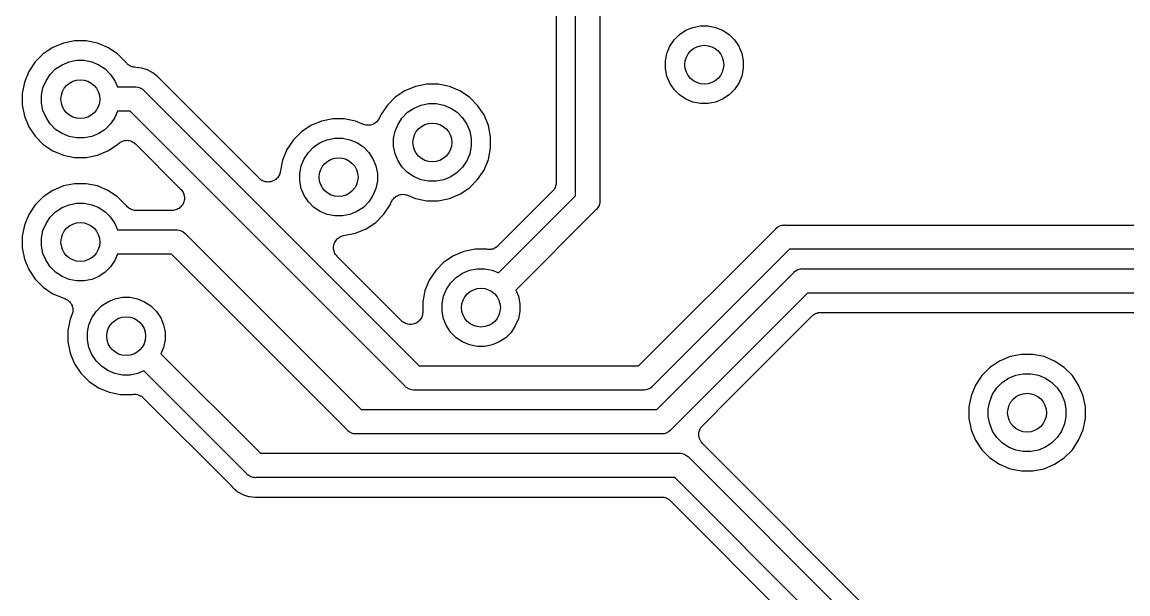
# Model space of a CAD drawing. Extents: x 113.2 to 188.8, y -123.8 to -78.2.
# Drawn here: x 154.97 to 166.36, y -105.05 to -99.16 of the extents above; entities that cross this region are included whole.
import ezdxf

# ---------------------------------------------------------------- set-up
doc = ezdxf.new("R2010")
doc.units = 0
doc.layers.add('BLACK', color=7, linetype='CONTINUOUS')

msp = doc.modelspace()

# ---------------------------------------------------------------- linework, layer by layer
at = {"layer": 'BLACK', "linetype": 'CONTINUOUS'}
for p, q in [((160.675, -99.4939), (160.675, -96.3562)), ((160.925, -96.3562), (160.925, -100.994)), ((160.475, -96.5473), (160.475, -99.4778)), ((161.689, -99.345), (161.745, -99.2893)), ((161.745, -99.2893), (161.811, -99.2455)), ((161.811, -99.2455), (161.883, -99.2154)), ((161.883, -99.2154), (161.961, -99.2)), ((161.961, -99.2), (162.039, -99.2)), ((162.039, -99.2), (162.117, -99.2154)), ((162.117, -99.2154), (162.189, -99.2455)), ((162.189, -99.2455), (162.255, -99.2893)), ((162.255, -99.2893), (162.311, -99.345)), ((155.4, -99.377), (155.291, -99.4222)), ((155.516, -99.354), (155.4, -99.377)), ((155.634, -99.354), (155.516, -99.354)), ((155.75, -99.377), (155.634, -99.354)), ((155.859, -99.4222), (155.75, -99.377)), ((161.646, -99.4105), (161.689, -99.345)), ((162.311, -99.345), (162.354, -99.4105)), ((155.193, -99.4879), (155.109, -99.5715)), ((155.291, -99.4222), (155.193, -99.4879)), ((155.957, -99.4879), (155.859, -99.4222)), ((156.042, -99.572), (155.957, -99.4879)), ((160.475, -99.4778), (160.475, -99.4779)), ((160.475, -99.4779), (160.475, -100.813)), ((160.675, -100.948), (160.675, -99.4939)), ((160.675, -99.4939), (160.675, -99.4939)), ((161.6, -99.5606), (161.615, -99.4833)), ((161.615, -99.4833), (161.646, -99.4105)), ((162.354, -99.4105), (162.385, -99.4833)), ((162.385, -99.4833), (162.4, -99.5606)), ((155.109, -99.5715), (155.043, -99.6697)), ((155.32, -99.6433), (155.386, -99.5995)), ((155.386, -99.5995), (155.458, -99.5693)), ((155.458, -99.5693), (155.536, -99.554)), ((155.536, -99.554), (155.614, -99.554)), ((155.614, -99.554), (155.692, -99.5693)), ((155.692, -99.5693), (155.764, -99.5995)), ((155.764, -99.5995), (155.83, -99.6433)), ((156.044, -99.5752), (156.042, -99.572)), ((156.047, -99.5798), (156.044, -99.5752)), ((156.052, -99.5847), (156.047, -99.5798)), ((156.056, -99.59), (156.052, -99.5847)), ((156.061, -99.5936), (156.056, -99.59)), ((156.065, -99.5976), (156.061, -99.5936)), ((156.07, -99.6014), (156.065, -99.5976)), ((156.075, -99.6058), (156.07, -99.6014)), ((156.08, -99.6084), (156.075, -99.6058)), ((156.085, -99.6116), (156.08, -99.6084)), ((156.091, -99.6143), (156.085, -99.6116)), ((156.097, -99.6175), (156.091, -99.6143)), ((156.103, -99.6192), (156.097, -99.6175)), ((156.108, -99.6214), (156.103, -99.6192)), ((156.114, -99.6228), (156.108, -99.6214)), ((156.121, -99.6248), (156.114, -99.6228)), ((156.127, -99.6254), (156.121, -99.6248)), ((156.132, -99.6265), (156.127, -99.6254)), ((156.134, -99.6267), (156.132, -99.6265)), ((156.15, -99.6283), (156.134, -99.6267)), ((156.204, -99.6337), (156.15, -99.6283)), ((156.15, -99.6283), (156.15, -99.6283)), ((156.266, -99.6522), (156.204, -99.6337)), ((161.6, -99.6394), (161.6, -99.5606)), ((162.4, -99.5606), (162.4, -99.6394)), ((155.043, -99.6697), (154.998, -99.7789)), ((155.221, -99.7645), (155.264, -99.699)), ((155.264, -99.699), (155.32, -99.6433)), ((155.83, -99.6433), (155.886, -99.699)), ((155.886, -99.699), (155.929, -99.7645)), ((156.322, -99.6824), (156.266, -99.6522)), ((156.372, -99.723), (156.322, -99.6824)), ((156.378, -99.7306), (156.372, -99.723)), ((156.382, -99.7344), (156.378, -99.7306)), ((156.385, -99.7386), (156.382, -99.7344)), ((156.386, -99.7399), (156.385, -99.7386)), ((157.418, -100.771), (156.386, -99.7399)), ((161.615, -99.7167), (161.6, -99.6394)), ((161.646, -99.7895), (161.615, -99.7167)), ((162.385, -99.7167), (162.354, -99.7895)), ((162.4, -99.6394), (162.385, -99.7167)), ((154.998, -99.7789), (154.975, -99.8949)), ((155.175, -99.9146), (155.19, -99.8373)), ((155.19, -99.8373), (155.221, -99.7645)), ((155.929, -99.7645), (155.956, -99.829)), ((155.956, -99.829), (156.135, -99.829)), ((156.135, -99.829), (156.141, -99.8284)), ((156.141, -99.8284), (156.147, -99.829)), ((156.147, -99.829), (156.147, -99.829)), ((156.147, -99.829), (156.165, -99.8308)), ((156.165, -99.8308), (156.189, -99.8379)), ((156.189, -99.8379), (156.21, -99.8495)), ((156.21, -99.8495), (156.229, -99.8651)), ((159.025, -99.823), (158.916, -99.8683)), ((159.141, -99.8), (159.025, -99.823)), ((159.259, -99.8), (159.141, -99.8)), ((159.375, -99.823), (159.259, -99.8)), ((159.484, -99.8683), (159.375, -99.823)), ((161.689, -99.855), (161.646, -99.7895)), ((161.745, -99.9107), (161.689, -99.855)), ((162.311, -99.855), (162.255, -99.9107)), ((162.354, -99.7895), (162.311, -99.855)), ((154.975, -99.8949), (154.975, -100.013)), ((155.175, -99.9934), (155.175, -99.9146)), ((156.229, -99.8651), (156.233, -99.8699)), ((156.233, -99.8699), (159.063, -102.7)), ((158.818, -99.9339), (158.734, -100.018)), ((158.916, -99.8683), (158.818, -99.9339)), ((159.582, -99.9339), (159.484, -99.8683)), ((159.666, -100.018), (159.582, -99.9339)), ((161.811, -99.9545), (161.745, -99.9107)), ((161.883, -99.9846), (161.811, -99.9545)), ((162.189, -99.9545), (162.117, -99.9846)), ((162.255, -99.9107), (162.189, -99.9545)), ((154.975, -100.013), (154.998, -100.129)), ((155.19, -100.071), (155.175, -99.9934)), ((155.221, -100.143), (155.19, -100.071)), ((155.956, -100.079), (155.929, -100.143)), ((156.089, -100.079), (155.956, -100.079)), ((158.919, -102.909), (156.089, -100.079)), ((158.734, -100.018), (158.668, -100.116)), ((158.889, -100.145), (158.945, -100.089)), ((158.945, -100.089), (159.011, -100.046)), ((159.011, -100.046), (159.083, -100.015)), ((159.083, -100.015), (159.161, -100)), ((159.161, -100), (159.239, -100)), ((159.239, -100), (159.317, -100.015)), ((159.317, -100.015), (159.389, -100.046)), ((159.389, -100.046), (159.455, -100.089)), ((159.455, -100.089), (159.511, -100.145)), ((159.732, -100.116), (159.666, -100.018)), ((161.961, -100), (161.883, -99.9846)), ((162.039, -100), (161.961, -100)), ((162.117, -99.9846), (162.039, -100)), ((154.998, -100.129), (155.043, -100.238)), ((155.264, -100.209), (155.221, -100.143)), ((155.929, -100.143), (155.886, -100.209)), ((158.059, -100.18), (157.949, -100.225)), ((158.174, -100.157), (158.059, -100.18)), ((158.293, -100.157), (158.174, -100.157)), ((158.409, -100.18), (158.293, -100.157)), ((158.49, -100.214), (158.409, -100.18)), ((158.608, -100.203), (158.598, -100.208)), ((158.609, -100.203), (158.608, -100.203)), ((158.618, -100.195), (158.609, -100.202)), ((158.609, -100.202), (158.609, -100.203)), ((158.628, -100.187), (158.618, -100.195)), ((158.636, -100.177), (158.628, -100.187)), ((158.628, -100.187), (158.628, -100.187)), ((158.628, -100.187), (158.628, -100.187)), ((158.643, -100.168), (158.636, -100.177)), ((158.644, -100.168), (158.643, -100.168)), ((158.65, -100.157), (158.644, -100.168)), ((158.644, -100.168), (158.644, -100.168)), ((158.655, -100.147), (158.65, -100.157)), ((158.656, -100.146), (158.655, -100.147)), ((158.668, -100.116), (158.656, -100.145)), ((158.656, -100.145), (158.656, -100.146)), ((158.656, -100.146), (158.656, -100.146)), ((158.656, -100.146), (158.656, -100.146)), ((158.846, -100.211), (158.889, -100.145)), ((159.511, -100.145), (159.554, -100.211)), ((159.777, -100.225), (159.732, -100.116)), ((155.043, -100.238), (155.109, -100.336)), ((155.32, -100.265), (155.264, -100.209)), ((155.386, -100.308), (155.32, -100.265)), ((155.458, -100.339), (155.386, -100.308)), ((155.764, -100.308), (155.692, -100.339)), ((155.83, -100.265), (155.764, -100.308)), ((155.886, -100.209), (155.83, -100.265)), ((157.851, -100.291), (157.768, -100.374)), ((157.949, -100.225), (157.851, -100.291)), ((158.502, -100.217), (158.49, -100.214)), ((158.513, -100.221), (158.502, -100.217)), ((158.514, -100.221), (158.513, -100.221)), ((158.513, -100.221), (158.513, -100.221)), ((158.526, -100.222), (158.514, -100.221)), ((158.538, -100.223), (158.526, -100.222)), ((158.539, -100.224), (158.538, -100.223)), ((158.538, -100.223), (158.538, -100.223)), ((158.55, -100.222), (158.539, -100.224)), ((158.562, -100.221), (158.55, -100.222)), ((158.563, -100.221), (158.562, -100.221)), ((158.575, -100.218), (158.563, -100.221)), ((158.563, -100.221), (158.563, -100.221)), ((158.586, -100.214), (158.575, -100.218)), ((158.587, -100.214), (158.586, -100.214)), ((158.598, -100.208), (158.587, -100.214)), ((158.587, -100.214), (158.587, -100.214)), ((158.8, -100.361), (158.815, -100.283)), ((158.815, -100.283), (158.846, -100.211)), ((159.554, -100.211), (159.585, -100.283)), ((159.585, -100.283), (159.6, -100.361)), ((159.8, -100.341), (159.777, -100.225)), ((155.109, -100.336), (155.193, -100.42)), ((155.193, -100.42), (155.291, -100.486)), ((155.536, -100.354), (155.458, -100.339)), ((155.614, -100.354), (155.536, -100.354)), ((155.692, -100.339), (155.614, -100.354)), ((155.859, -100.486), (155.957, -100.42)), ((155.957, -100.42), (155.962, -100.415)), ((155.962, -100.415), (155.963, -100.414)), ((155.963, -100.414), (155.963, -100.414)), ((155.963, -100.414), (155.963, -100.414)), ((155.963, -100.414), (155.964, -100.414)), ((155.964, -100.414), (155.973, -100.406)), ((155.973, -100.406), (155.982, -100.399)), ((155.982, -100.399), (155.983, -100.399)), ((155.983, -100.398), (155.994, -100.393)), ((155.983, -100.399), (155.983, -100.398)), ((155.994, -100.393), (156.004, -100.387)), ((156.004, -100.387), (156.005, -100.387)), ((156.005, -100.387), (156.017, -100.384)), ((156.005, -100.387), (156.005, -100.387)), ((156.017, -100.384), (156.028, -100.38)), ((156.028, -100.38), (156.028, -100.38)), ((156.028, -100.38), (156.029, -100.38)), ((156.029, -100.38), (156.041, -100.379)), ((156.041, -100.379), (156.053, -100.378)), ((156.053, -100.378), (156.053, -100.378)), ((156.053, -100.378), (156.054, -100.378)), ((156.054, -100.378), (156.066, -100.379)), ((156.066, -100.379), (156.077, -100.38)), ((156.077, -100.38), (156.078, -100.38)), ((156.078, -100.38), (156.078, -100.38)), ((156.078, -100.38), (156.09, -100.384)), ((156.09, -100.384), (156.101, -100.388)), ((156.101, -100.388), (156.101, -100.388)), ((156.101, -100.388), (156.102, -100.388)), ((156.102, -100.388), (156.112, -100.394)), ((156.112, -100.394), (156.123, -100.399)), ((156.123, -100.399), (156.123, -100.4)), ((156.123, -100.4), (156.124, -100.4)), ((156.124, -100.4), (156.133, -100.407)), ((156.133, -100.407), (156.142, -100.415)), ((156.142, -100.415), (156.61, -100.883)), ((157.768, -100.374), (157.702, -100.473)), ((157.979, -100.446), (158.044, -100.402)), ((158.044, -100.402), (158.117, -100.372)), ((158.117, -100.372), (158.194, -100.357)), ((158.194, -100.357), (158.273, -100.357)), ((158.273, -100.357), (158.35, -100.372)), ((158.35, -100.372), (158.423, -100.402)), ((158.423, -100.402), (158.489, -100.446)), ((158.8, -100.439), (158.8, -100.361)), ((159.6, -100.361), (159.6, -100.439)), ((159.8, -100.459), (159.8, -100.341)), ((155.291, -100.486), (155.4, -100.531)), ((155.4, -100.531), (155.516, -100.554)), ((155.634, -100.554), (155.75, -100.531)), ((155.75, -100.531), (155.859, -100.486)), ((157.702, -100.473), (157.657, -100.582)), ((157.879, -100.567), (157.923, -100.502)), ((157.923, -100.502), (157.979, -100.446)), ((158.489, -100.446), (158.544, -100.502)), ((158.544, -100.502), (158.588, -100.567)), ((158.815, -100.517), (158.8, -100.439)), ((158.846, -100.589), (158.815, -100.517)), ((159.585, -100.517), (159.554, -100.589)), ((159.6, -100.439), (159.585, -100.517)), ((159.777, -100.575), (159.8, -100.459)), ((155.516, -100.554), (155.634, -100.554)), ((157.657, -100.582), (157.632, -100.706)), ((157.834, -100.718), (157.849, -100.64)), ((157.849, -100.64), (157.879, -100.567)), ((158.588, -100.567), (158.618, -100.64)), ((158.618, -100.64), (158.634, -100.718)), ((158.889, -100.655), (158.846, -100.589)), ((158.945, -100.711), (158.889, -100.655)), ((159.511, -100.655), (159.455, -100.711)), ((159.554, -100.589), (159.511, -100.655)), ((159.732, -100.684), (159.777, -100.575)), ((157.427, -100.779), (157.418, -100.771)), ((157.596, -100.772), (157.587, -100.78)), ((157.597, -100.772), (157.596, -100.772)), ((157.596, -100.772), (157.596, -100.772)), ((157.604, -100.763), (157.597, -100.772)), ((157.612, -100.753), (157.604, -100.763)), ((157.618, -100.742), (157.612, -100.753)), ((157.612, -100.753), (157.612, -100.753)), ((157.612, -100.753), (157.612, -100.753)), ((157.624, -100.732), (157.618, -100.742)), ((157.628, -100.72), (157.624, -100.731)), ((157.624, -100.731), (157.624, -100.731)), ((157.624, -100.731), (157.624, -100.732)), ((157.632, -100.708), (157.628, -100.72)), ((157.632, -100.706), (157.632, -100.707)), ((157.632, -100.707), (157.632, -100.707)), ((157.632, -100.707), (157.632, -100.707)), ((157.632, -100.707), (157.632, -100.708)), ((157.834, -100.796), (157.834, -100.718)), ((158.634, -100.718), (158.634, -100.796)), ((159.011, -100.754), (158.945, -100.711)), ((159.083, -100.785), (159.011, -100.754)), ((159.389, -100.754), (159.317, -100.785)), ((159.455, -100.711), (159.389, -100.754)), ((159.666, -100.782), (159.732, -100.684)), ((155.4, -100.848), (155.291, -100.893)), ((155.516, -100.825), (155.4, -100.848)), ((155.634, -100.825), (155.516, -100.825)), ((155.75, -100.848), (155.634, -100.825)), ((155.859, -100.893), (155.75, -100.848)), ((156.61, -100.883), (156.611, -100.884)), ((156.611, -100.884), (156.611, -100.884)), ((156.611, -100.884), (156.611, -100.884)), ((156.611, -100.884), (156.612, -100.885)), ((156.612, -100.885), (156.619, -100.894)), ((157.436, -100.787), (157.427, -100.779)), ((157.437, -100.787), (157.436, -100.787)), ((157.436, -100.787), (157.436, -100.787)), ((157.447, -100.793), (157.437, -100.787)), ((157.458, -100.798), (157.447, -100.793)), ((157.458, -100.799), (157.458, -100.798)), ((157.459, -100.799), (157.458, -100.799)), ((157.47, -100.802), (157.459, -100.799)), ((157.482, -100.806), (157.47, -100.802)), ((157.494, -100.807), (157.482, -100.806)), ((157.482, -100.806), (157.482, -100.806)), ((157.482, -100.806), (157.482, -100.806)), ((157.506, -100.808), (157.494, -100.807)), ((157.507, -100.808), (157.506, -100.808)), ((157.519, -100.807), (157.507, -100.808)), ((157.507, -100.808), (157.507, -100.808)), ((157.531, -100.806), (157.519, -100.807)), ((157.532, -100.806), (157.531, -100.806)), ((157.531, -100.806), (157.531, -100.806)), ((157.543, -100.803), (157.532, -100.806)), ((157.555, -100.799), (157.543, -100.803)), ((157.566, -100.793), (157.555, -100.799)), ((157.555, -100.799), (157.555, -100.799)), ((157.555, -100.799), (157.555, -100.799)), ((157.577, -100.788), (157.566, -100.793)), ((157.587, -100.78), (157.577, -100.787)), ((157.577, -100.787), (157.577, -100.788)), ((157.577, -100.788), (157.577, -100.788)), ((157.849, -100.874), (157.834, -100.796)), ((157.879, -100.946), (157.849, -100.874)), ((158.618, -100.874), (158.588, -100.946)), ((158.634, -100.796), (158.618, -100.874)), ((159.161, -100.8), (159.083, -100.785)), ((159.239, -100.8), (159.161, -100.8)), ((159.317, -100.785), (159.239, -100.8)), ((159.484, -100.932), (159.582, -100.866)), ((159.582, -100.866), (159.666, -100.782)), ((160.453, -100.885), (160.445, -100.894)), ((160.454, -100.883), (160.453, -100.884)), ((160.453, -100.884), (160.453, -100.885)), ((160.459, -100.873), (160.454, -100.883)), ((160.465, -100.863), (160.459, -100.873)), ((160.469, -100.85), (160.465, -100.862)), ((160.465, -100.862), (160.465, -100.862)), ((160.465, -100.862), (160.465, -100.863)), ((160.472, -100.839), (160.469, -100.85)), ((160.474, -100.826), (160.472, -100.838)), ((160.472, -100.838), (160.472, -100.839)), ((160.472, -100.839), (160.472, -100.839)), ((160.475, -100.815), (160.474, -100.826)), ((160.475, -100.813), (160.475, -100.813)), ((160.475, -100.813), (160.475, -100.813)), ((160.475, -100.813), (160.475, -100.813)), ((160.475, -100.813), (160.475, -100.815)), ((155.193, -100.959), (155.109, -101.043)), ((155.291, -100.893), (155.193, -100.959)), ((155.957, -100.959), (155.859, -100.893)), ((156.041, -101.043), (155.957, -100.959)), ((156.619, -100.894), (156.627, -100.904)), ((156.627, -100.904), (156.627, -100.904)), ((156.627, -100.904), (156.627, -100.904)), ((156.627, -100.904), (156.633, -100.915)), ((156.633, -100.915), (156.638, -100.926)), ((156.638, -100.926), (156.638, -100.926)), ((156.638, -100.926), (156.639, -100.926)), ((156.639, -100.926), (156.642, -100.938)), ((156.645, -100.999), (156.641, -101.011)), ((156.642, -100.938), (156.645, -100.949)), ((156.645, -100.949), (156.645, -100.95)), ((156.645, -100.95), (156.645, -100.95)), ((156.645, -100.95), (156.647, -100.962)), ((156.646, -100.987), (156.645, -100.999)), ((156.645, -100.999), (156.645, -100.999)), ((156.645, -100.999), (156.645, -100.999)), ((156.648, -100.974), (156.646, -100.987)), ((156.647, -100.962), (156.648, -100.974)), ((156.648, -100.974), (156.648, -100.974)), ((156.648, -100.974), (156.648, -100.974)), ((157.923, -101.012), (157.879, -100.946)), ((158.588, -100.946), (158.544, -101.012)), ((158.778, -101.01), (158.784, -101)), ((158.784, -101), (158.79, -100.989)), ((158.79, -100.989), (158.798, -100.979)), ((158.79, -100.989), (158.79, -100.989)), ((158.79, -100.989), (158.79, -100.989)), ((158.798, -100.979), (158.805, -100.97)), ((158.805, -100.97), (158.806, -100.97)), ((158.806, -100.97), (158.815, -100.962)), ((158.806, -100.97), (158.806, -100.97)), ((158.815, -100.962), (158.825, -100.955)), ((158.825, -100.954), (158.836, -100.949)), ((158.825, -100.955), (158.825, -100.954)), ((158.825, -100.954), (158.825, -100.954)), ((158.836, -100.949), (158.847, -100.943)), ((158.847, -100.943), (158.859, -100.939)), ((158.847, -100.943), (158.847, -100.943)), ((158.847, -100.943), (158.847, -100.943)), ((158.859, -100.939), (158.87, -100.936)), ((158.87, -100.936), (158.871, -100.936)), ((158.871, -100.936), (158.883, -100.935)), ((158.871, -100.936), (158.871, -100.936)), ((158.883, -100.935), (158.895, -100.933)), ((158.895, -100.933), (158.895, -100.933)), ((158.895, -100.933), (158.896, -100.933)), ((158.896, -100.933), (158.908, -100.935)), ((158.908, -100.935), (158.92, -100.936)), ((158.92, -100.936), (158.92, -100.936)), ((158.92, -100.936), (158.921, -100.936)), ((158.921, -100.936), (158.932, -100.94)), ((158.932, -100.94), (158.943, -100.943)), ((158.943, -100.943), (159.025, -100.977)), ((159.025, -100.977), (159.141, -101)), ((159.141, -101), (159.259, -101)), ((159.259, -101), (159.375, -100.977)), ((159.375, -100.977), (159.484, -100.932)), ((160.438, -100.903), (159.875, -101.465)), ((159.881, -101.742), (160.675, -100.948)), ((160.445, -100.894), (160.438, -100.903)), ((160.925, -100.994), (160.926, -101)), ((160.926, -101), (160.925, -101.006)), ((155.109, -101.043), (155.043, -101.141)), ((155.264, -101.17), (155.32, -101.114)), ((155.32, -101.114), (155.386, -101.071)), ((155.386, -101.071), (155.458, -101.041)), ((155.458, -101.041), (155.536, -101.025)), ((155.536, -101.025), (155.614, -101.025)), ((155.614, -101.025), (155.692, -101.041)), ((155.692, -101.041), (155.764, -101.071)), ((155.764, -101.071), (155.83, -101.114)), ((155.83, -101.114), (155.886, -101.17)), ((156.042, -101.044), (156.041, -101.043)), ((156.049, -101.053), (156.042, -101.044)), ((156.057, -101.062), (156.049, -101.053)), ((156.057, -101.063), (156.057, -101.062)), ((156.057, -101.062), (156.057, -101.062)), ((156.067, -101.07), (156.057, -101.063)), ((156.076, -101.078), (156.067, -101.07)), ((156.077, -101.079), (156.076, -101.078)), ((156.076, -101.078), (156.076, -101.078)), ((156.087, -101.084), (156.077, -101.079)), ((156.097, -101.09), (156.087, -101.084)), ((156.098, -101.09), (156.097, -101.09)), ((156.11, -101.094), (156.098, -101.09)), ((156.098, -101.09), (156.098, -101.09)), ((156.121, -101.097), (156.11, -101.094)), ((156.122, -101.097), (156.121, -101.097)), ((156.122, -101.098), (156.122, -101.097)), ((156.134, -101.099), (156.122, -101.098)), ((156.146, -101.1), (156.134, -101.099)), ((156.147, -101.1), (156.146, -101.1)), ((156.521, -101.1), (156.147, -101.1)), ((156.147, -101.1), (156.147, -101.1)), ((156.147, -101.1), (156.147, -101.1)), ((156.147, -101.1), (156.147, -101.1)), ((156.533, -101.099), (156.521, -101.1)), ((156.545, -101.098), (156.533, -101.099)), ((156.557, -101.094), (156.545, -101.098)), ((156.545, -101.098), (156.545, -101.098)), ((156.545, -101.098), (156.545, -101.098)), ((156.569, -101.091), (156.557, -101.094)), ((156.58, -101.085), (156.569, -101.091)), ((156.569, -101.091), (156.569, -101.091)), ((156.569, -101.091), (156.569, -101.091)), ((156.591, -101.079), (156.58, -101.085)), ((156.6, -101.071), (156.591, -101.079)), ((156.591, -101.079), (156.591, -101.079)), ((156.591, -101.079), (156.591, -101.079)), ((156.61, -101.064), (156.6, -101.071)), ((156.618, -101.054), (156.61, -101.063)), ((156.61, -101.063), (156.61, -101.063)), ((156.61, -101.063), (156.61, -101.064)), ((156.626, -101.045), (156.618, -101.054)), ((156.632, -101.033), (156.626, -101.044)), ((156.626, -101.044), (156.626, -101.044)), ((156.626, -101.044), (156.626, -101.045)), ((156.638, -101.023), (156.632, -101.033)), ((156.641, -101.011), (156.638, -101.022)), ((156.638, -101.022), (156.638, -101.023)), ((156.638, -101.023), (156.638, -101.023)), ((157.979, -101.068), (157.923, -101.012)), ((158.044, -101.111), (157.979, -101.068)), ((158.117, -101.142), (158.044, -101.111)), ((158.423, -101.111), (158.35, -101.142)), ((158.489, -101.068), (158.423, -101.111)), ((158.544, -101.012), (158.489, -101.068)), ((158.7, -101.139), (158.765, -101.041)), ((158.765, -101.041), (158.777, -101.012)), ((158.777, -101.012), (158.778, -101.011)), ((158.778, -101.011), (158.778, -101.01)), ((158.778, -101.011), (158.778, -101.011)), ((158.778, -101.011), (158.778, -101.011)), ((160.884, -101.093), (160.058, -101.919)), ((160.889, -101.089), (160.884, -101.093)), ((160.897, -101.079), (160.889, -101.089)), ((160.904, -101.07), (160.897, -101.079)), ((160.916, -101.048), (160.904, -101.07)), ((160.917, -101.045), (160.916, -101.048)), ((160.923, -101.025), (160.917, -101.045)), ((160.925, -101.006), (160.923, -101.025)), ((160.925, -101.006), (160.925, -101.006)), ((155.043, -101.141), (154.998, -101.25)), ((155.221, -101.236), (155.264, -101.17)), ((155.886, -101.17), (155.929, -101.236)), ((158.194, -101.157), (158.117, -101.142)), ((158.273, -101.157), (158.194, -101.157)), ((158.35, -101.142), (158.273, -101.157)), ((158.518, -101.289), (158.616, -101.223)), ((158.616, -101.223), (158.7, -101.139)), ((154.998, -101.25), (154.975, -101.366)), ((155.175, -101.386), (155.19, -101.308)), ((155.19, -101.308), (155.221, -101.236)), ((155.929, -101.236), (155.956, -101.3)), ((155.956, -101.3), (156.558, -101.3)), ((156.558, -101.3), (156.564, -101.3)), ((156.564, -101.3), (156.57, -101.3)), ((156.57, -101.3), (156.57, -101.3)), ((156.57, -101.3), (156.588, -101.302)), ((156.588, -101.302), (156.612, -101.309)), ((156.612, -101.309), (156.634, -101.321)), ((156.634, -101.321), (156.653, -101.336)), ((156.653, -101.336), (156.656, -101.341)), ((156.656, -101.341), (158.465, -103.15)), ((158.284, -101.359), (158.409, -101.334)), ((158.409, -101.334), (158.518, -101.289)), ((161.323, -102.7), (162.732, -101.291)), ((162.732, -101.291), (162.736, -101.286)), ((162.736, -101.286), (162.741, -101.282)), ((162.741, -101.282), (162.753, -101.273)), ((162.741, -101.282), (162.741, -101.282)), ((162.753, -101.273), (162.755, -101.271)), ((162.755, -101.271), (162.777, -101.259)), ((162.777, -101.259), (162.8, -101.252)), ((162.8, -101.252), (162.819, -101.25)), ((162.819, -101.25), (162.825, -101.249)), ((162.819, -101.25), (162.819, -101.25)), ((162.825, -101.249), (162.831, -101.25)), ((162.831, -101.25), (168.569, -101.25)), ((154.975, -101.366), (154.975, -101.484)), ((155.175, -101.465), (155.175, -101.386)), ((158.183, -101.47), (158.185, -101.458)), ((158.185, -101.457), (158.188, -101.446)), ((158.185, -101.458), (158.185, -101.457)), ((158.185, -101.457), (158.185, -101.457)), ((158.188, -101.446), (158.192, -101.434)), ((158.192, -101.434), (158.198, -101.423)), ((158.192, -101.434), (158.192, -101.434)), ((158.192, -101.434), (158.192, -101.434)), ((158.198, -101.423), (158.204, -101.412)), ((158.204, -101.412), (158.212, -101.402)), ((158.204, -101.412), (158.204, -101.412)), ((158.204, -101.412), (158.204, -101.412)), ((158.212, -101.402), (158.22, -101.393)), ((158.22, -101.393), (158.229, -101.385)), ((158.22, -101.393), (158.22, -101.393)), ((158.22, -101.393), (158.22, -101.393)), ((158.229, -101.385), (158.239, -101.377)), ((158.239, -101.377), (158.25, -101.372)), ((158.239, -101.377), (158.239, -101.377)), ((158.239, -101.377), (158.239, -101.377)), ((158.25, -101.372), (158.261, -101.366)), ((158.261, -101.366), (158.273, -101.362)), ((158.261, -101.366), (158.261, -101.366)), ((158.261, -101.366), (158.261, -101.366)), ((158.273, -101.362), (158.284, -101.359)), ((154.975, -101.484), (154.998, -101.6)), ((155.19, -101.542), (155.175, -101.465)), ((155.221, -101.615), (155.19, -101.542)), ((155.956, -101.55), (155.929, -101.615)), ((156.512, -101.55), (155.956, -101.55)), ((158.321, -103.359), (156.512, -101.55)), ((158.182, -101.482), (158.183, -101.47)), ((158.183, -101.495), (158.182, -101.482)), ((158.182, -101.482), (158.182, -101.482)), ((158.182, -101.482), (158.182, -101.482)), ((158.184, -101.507), (158.183, -101.495)), ((158.188, -101.519), (158.184, -101.507)), ((158.184, -101.507), (158.184, -101.507)), ((158.184, -101.507), (158.184, -101.507)), ((158.191, -101.53), (158.188, -101.519)), ((158.191, -101.531), (158.191, -101.53)), ((158.197, -101.542), (158.191, -101.531)), ((158.191, -101.531), (158.191, -101.531)), ((158.203, -101.552), (158.197, -101.542)), ((158.203, -101.553), (158.203, -101.552)), ((158.21, -101.562), (158.203, -101.553)), ((158.203, -101.553), (158.203, -101.553)), ((158.218, -101.572), (158.21, -101.562)), ((158.219, -101.573), (158.218, -101.572)), ((158.218, -101.572), (158.218, -101.572)), ((158.218, -101.572), (158.218, -101.572)), ((158.218, -101.572), (158.218, -101.572)), ((159.416, -101.568), (159.318, -101.634)), ((159.525, -101.523), (159.416, -101.568)), ((159.641, -101.5), (159.525, -101.523)), ((159.759, -101.5), (159.641, -101.5)), ((159.76, -101.5), (159.759, -101.5)), ((159.772, -101.501), (159.76, -101.5)), ((159.784, -101.503), (159.772, -101.501)), ((159.785, -101.503), (159.784, -101.503)), ((159.784, -101.503), (159.784, -101.503)), ((159.797, -101.502), (159.785, -101.503)), ((159.808, -101.501), (159.797, -101.502)), ((159.809, -101.5), (159.808, -101.501)), ((159.81, -101.5), (159.809, -101.5)), ((159.821, -101.497), (159.81, -101.5)), ((159.832, -101.494), (159.821, -101.497)), ((159.833, -101.493), (159.832, -101.494)), ((159.844, -101.488), (159.833, -101.493)), ((159.833, -101.493), (159.833, -101.493)), ((159.854, -101.482), (159.844, -101.488)), ((159.855, -101.482), (159.854, -101.482)), ((159.864, -101.474), (159.855, -101.482)), ((159.855, -101.482), (159.855, -101.482)), ((159.874, -101.467), (159.864, -101.474)), ((159.875, -101.466), (159.874, -101.466)), ((159.874, -101.466), (159.874, -101.467)), ((159.875, -101.465), (159.875, -101.466)), ((159.875, -101.466), (159.875, -101.466)), ((162.877, -101.5), (161.468, -102.909)), ((168.523, -101.5), (162.877, -101.5)), ((154.998, -101.6), (155.043, -101.709)), ((155.264, -101.68), (155.221, -101.615)), ((155.32, -101.736), (155.264, -101.68)), ((155.886, -101.68), (155.83, -101.736)), ((155.929, -101.615), (155.886, -101.68)), ((158.883, -102.237), (158.219, -101.573)), ((159.318, -101.634), (159.234, -101.718)), ((155.043, -101.709), (155.109, -101.808)), ((155.386, -101.78), (155.32, -101.736)), ((155.458, -101.81), (155.386, -101.78)), ((155.764, -101.78), (155.692, -101.81)), ((155.83, -101.736), (155.764, -101.78)), ((159.234, -101.718), (159.168, -101.816)), ((159.389, -101.845), (159.445, -101.789)), ((159.445, -101.789), (159.511, -101.746)), ((159.511, -101.746), (159.583, -101.715)), ((159.583, -101.715), (159.661, -101.7)), ((159.661, -101.7), (159.739, -101.7)), ((159.739, -101.7), (159.817, -101.715)), ((159.817, -101.715), (159.881, -101.742)), ((161.51, -103.15), (162.919, -101.741)), ((162.919, -101.741), (162.923, -101.736)), ((162.923, -101.736), (162.927, -101.732)), ((162.927, -101.732), (162.94, -101.722)), ((162.927, -101.732), (162.927, -101.732)), ((162.94, -101.722), (162.942, -101.721)), ((162.942, -101.721), (162.963, -101.709)), ((162.963, -101.709), (162.987, -101.702)), ((162.987, -101.702), (163.005, -101.7)), ((163.005, -101.7), (163.011, -101.699)), ((163.005, -101.7), (163.005, -101.7)), ((163.011, -101.699), (163.018, -101.7)), ((163.018, -101.7), (167.553, -101.7)), ((155.109, -101.808), (155.193, -101.891)), ((155.193, -101.891), (155.291, -101.957)), ((155.536, -101.825), (155.458, -101.81)), ((155.614, -101.825), (155.536, -101.825)), ((155.692, -101.81), (155.614, -101.825)), ((159.168, -101.816), (159.123, -101.925)), ((159.315, -101.983), (159.346, -101.911)), ((159.346, -101.911), (159.389, -101.845)), ((155.291, -101.957), (155.403, -102.003)), ((155.403, -102.003), (155.409, -102.005)), ((155.409, -102.005), (155.421, -102.009)), ((155.421, -102.009), (155.421, -102.009)), ((155.421, -102.009), (155.421, -102.009)), ((155.421, -102.009), (155.432, -102.015)), ((155.432, -102.015), (155.442, -102.021)), ((155.442, -102.021), (155.443, -102.021)), ((155.443, -102.021), (155.443, -102.021)), ((155.443, -102.021), (155.452, -102.029)), ((155.858, -102.039), (155.93, -102.009)), ((155.93, -102.009), (156.008, -101.994)), ((156.008, -101.994), (156.086, -101.994)), ((156.086, -101.994), (156.164, -102.009)), ((156.164, -102.009), (156.237, -102.039)), ((159.123, -101.925), (159.1, -102.041)), ((159.3, -102.061), (159.315, -101.983)), ((160.058, -101.919), (160.085, -101.983)), ((160.085, -101.983), (160.1, -102.061)), ((163.063, -101.95), (161.654, -103.359)), ((167.508, -101.95), (163.063, -101.95)), ((155.452, -102.029), (155.461, -102.037)), ((155.461, -102.037), (155.462, -102.037)), ((155.462, -102.037), (155.462, -102.037)), ((155.462, -102.037), (155.469, -102.046)), ((155.469, -102.046), (155.477, -102.056)), ((155.477, -102.056), (155.477, -102.056)), ((155.477, -102.056), (155.477, -102.056)), ((155.477, -102.056), (155.483, -102.067)), ((155.483, -102.067), (155.489, -102.078)), ((155.489, -102.078), (155.489, -102.078)), ((155.489, -102.078), (155.489, -102.078)), ((155.489, -102.078), (155.492, -102.09)), ((155.492, -102.09), (155.496, -102.101)), ((155.496, -102.101), (155.496, -102.102)), ((155.496, -102.102), (155.496, -102.102)), ((155.496, -102.102), (155.497, -102.114)), ((155.497, -102.139), (155.496, -102.151)), ((155.497, -102.114), (155.498, -102.126)), ((155.498, -102.127), (155.497, -102.139)), ((155.498, -102.126), (155.498, -102.126)), ((155.498, -102.126), (155.498, -102.127)), ((155.693, -102.204), (155.736, -102.139)), ((155.736, -102.139), (155.792, -102.083)), ((155.792, -102.083), (155.858, -102.039)), ((156.237, -102.039), (156.302, -102.083)), ((156.302, -102.083), (156.358, -102.139)), ((156.358, -102.139), (156.402, -102.204)), ((159.1, -102.041), (159.1, -102.147)), ((159.3, -102.139), (159.3, -102.061)), ((159.315, -102.217), (159.3, -102.139)), ((160.1, -102.139), (160.085, -102.217)), ((160.1, -102.061), (160.1, -102.139)), ((155.47, -102.219), (155.447, -102.335)), ((155.488, -102.174), (155.47, -102.219)), ((155.492, -102.163), (155.488, -102.174)), ((155.495, -102.151), (155.492, -102.163)), ((155.496, -102.151), (155.495, -102.151)), ((155.496, -102.151), (155.496, -102.151)), ((155.662, -102.277), (155.693, -102.204)), ((156.402, -102.204), (156.432, -102.277)), ((158.893, -102.245), (158.883, -102.237)), ((158.902, -102.252), (158.893, -102.245)), ((158.902, -102.253), (158.902, -102.252)), ((158.902, -102.252), (158.902, -102.252)), ((158.913, -102.258), (158.902, -102.253)), ((159.043, -102.253), (159.032, -102.259)), ((159.052, -102.245), (159.043, -102.253)), ((159.043, -102.253), (159.043, -102.253)), ((159.043, -102.253), (159.043, -102.253)), ((159.062, -102.238), (159.052, -102.245)), ((159.07, -102.228), (159.062, -102.237)), ((159.062, -102.237), (159.062, -102.238)), ((159.062, -102.238), (159.062, -102.238)), ((159.078, -102.219), (159.07, -102.228)), ((159.084, -102.208), (159.078, -102.218)), ((159.078, -102.218), (159.078, -102.219)), ((159.078, -102.219), (159.078, -102.219)), ((159.09, -102.197), (159.084, -102.208)), ((159.094, -102.185), (159.09, -102.197)), ((159.09, -102.197), (159.09, -102.197)), ((159.09, -102.197), (159.09, -102.197)), ((159.097, -102.173), (159.094, -102.185)), ((159.099, -102.161), (159.097, -102.173)), ((159.097, -102.173), (159.097, -102.173)), ((159.097, -102.173), (159.097, -102.173)), ((159.1, -102.149), (159.099, -102.161)), ((159.1, -102.147), (159.1, -102.148)), ((159.1, -102.148), (159.1, -102.148)), ((159.1, -102.148), (159.1, -102.148)), ((159.1, -102.148), (159.1, -102.149)), ((159.346, -102.289), (159.315, -102.217)), ((160.085, -102.217), (160.054, -102.289)), ((162.276, -103.02), (163.109, -102.187)), ((163.109, -102.187), (163.11, -102.186)), ((163.109, -102.187), (163.109, -102.187)), ((163.109, -102.187), (163.109, -102.187)), ((163.109, -102.187), (163.109, -102.187)), ((163.11, -102.186), (163.119, -102.179)), ((163.119, -102.179), (163.128, -102.171)), ((163.128, -102.171), (163.129, -102.171)), ((163.129, -102.17), (163.14, -102.165)), ((163.129, -102.171), (163.129, -102.17)), ((163.14, -102.165), (163.15, -102.16)), ((163.15, -102.16), (163.151, -102.159)), ((163.151, -102.159), (163.163, -102.156)), ((163.151, -102.159), (163.151, -102.159)), ((163.163, -102.156), (163.174, -102.152)), ((163.174, -102.152), (163.175, -102.152)), ((163.175, -102.152), (163.187, -102.151)), ((163.175, -102.152), (163.175, -102.152)), ((163.187, -102.151), (163.199, -102.15)), ((163.199, -102.15), (167.372, -102.15)), ((155.447, -102.335), (155.447, -102.453)), ((155.647, -102.354), (155.662, -102.277)), ((155.647, -102.433), (155.647, -102.354)), ((156.432, -102.277), (156.447, -102.354)), ((156.447, -102.354), (156.447, -102.433)), ((158.924, -102.264), (158.913, -102.258)), ((158.936, -102.268), (158.924, -102.264)), ((158.924, -102.264), (158.924, -102.264)), ((158.924, -102.264), (158.924, -102.264)), ((158.947, -102.271), (158.936, -102.268)), ((158.948, -102.271), (158.947, -102.271)), ((158.948, -102.272), (158.948, -102.271)), ((158.96, -102.273), (158.948, -102.272)), ((158.972, -102.274), (158.96, -102.273)), ((158.973, -102.274), (158.972, -102.274)), ((158.972, -102.274), (158.972, -102.274)), ((158.985, -102.273), (158.973, -102.274)), ((158.997, -102.272), (158.985, -102.273)), ((159.009, -102.268), (158.997, -102.272)), ((158.997, -102.272), (158.997, -102.272)), ((158.997, -102.272), (158.997, -102.272)), ((159.021, -102.265), (159.009, -102.268)), ((159.032, -102.259), (159.021, -102.265)), ((159.021, -102.265), (159.021, -102.265)), ((159.021, -102.265), (159.021, -102.265)), ((159.389, -102.355), (159.346, -102.289)), ((159.445, -102.411), (159.389, -102.355)), ((160.011, -102.355), (159.955, -102.411)), ((160.054, -102.289), (160.011, -102.355)), ((155.447, -102.453), (155.47, -102.569)), ((155.662, -102.51), (155.647, -102.433)), ((156.447, -102.433), (156.432, -102.51)), ((159.511, -102.454), (159.445, -102.411)), ((159.583, -102.485), (159.511, -102.454)), ((159.889, -102.454), (159.817, -102.485)), ((159.955, -102.411), (159.889, -102.454)), ((155.47, -102.569), (155.515, -102.678)), ((155.693, -102.583), (155.662, -102.51)), ((155.736, -102.649), (155.693, -102.583)), ((156.432, -102.51), (156.405, -102.575)), ((156.405, -102.575), (157.43, -103.6)), ((159.661, -102.5), (159.583, -102.485)), ((159.739, -102.5), (159.661, -102.5)), ((159.817, -102.485), (159.739, -102.5)), ((165.265, -102.582), (165.149, -102.605)), ((165.383, -102.582), (165.265, -102.582)), ((165.499, -102.605), (165.383, -102.582)), ((155.515, -102.678), (155.581, -102.776)), ((155.792, -102.704), (155.736, -102.649)), ((155.858, -102.748), (155.792, -102.704)), ((159.063, -102.7), (161.323, -102.7)), ((165.039, -102.65), (164.941, -102.716)), ((165.149, -102.605), (165.039, -102.65)), ((165.608, -102.65), (165.499, -102.605)), ((165.706, -102.716), (165.608, -102.65)), ((155.581, -102.776), (155.665, -102.86)), ((155.93, -102.778), (155.858, -102.748)), ((156.008, -102.794), (155.93, -102.778)), ((156.086, -102.794), (156.008, -102.794)), ((156.164, -102.778), (156.086, -102.794)), ((156.228, -102.752), (156.164, -102.778)), ((157.286, -103.809), (156.228, -102.752)), ((164.858, -102.799), (164.792, -102.897)), ((164.941, -102.716), (164.858, -102.799)), ((165.134, -102.827), (165.207, -102.797)), ((165.207, -102.797), (165.284, -102.782)), ((165.284, -102.782), (165.363, -102.782)), ((165.363, -102.782), (165.44, -102.797)), ((165.44, -102.797), (165.513, -102.827)), ((165.79, -102.799), (165.706, -102.716)), ((165.855, -102.897), (165.79, -102.799)), ((155.665, -102.86), (155.763, -102.925)), ((155.763, -102.925), (155.872, -102.971)), ((158.923, -102.914), (158.919, -102.909)), ((158.928, -102.918), (158.923, -102.914)), ((158.939, -102.927), (158.928, -102.918)), ((158.928, -102.918), (158.928, -102.918)), ((158.942, -102.929), (158.939, -102.927)), ((158.964, -102.941), (158.942, -102.929)), ((161.445, -102.929), (161.423, -102.941)), ((161.464, -102.914), (161.445, -102.929)), ((161.468, -102.909), (161.464, -102.914)), ((164.792, -102.897), (164.747, -103.007)), ((164.969, -102.992), (165.013, -102.927)), ((165.013, -102.927), (165.069, -102.871)), ((165.069, -102.871), (165.134, -102.827)), ((165.513, -102.827), (165.579, -102.871)), ((165.579, -102.871), (165.634, -102.927)), ((165.634, -102.927), (165.678, -102.992)), ((165.901, -103.007), (165.855, -102.897)), ((155.872, -102.971), (155.988, -102.994)), ((155.988, -102.994), (156.106, -102.994)), ((156.106, -102.994), (156.107, -102.993)), ((156.107, -102.993), (156.108, -102.993)), ((156.108, -102.993), (156.108, -102.993)), ((156.108, -102.993), (156.108, -102.993)), ((156.108, -102.993), (156.109, -102.993)), ((156.109, -102.993), (156.121, -102.992)), ((156.121, -102.992), (156.133, -102.991)), ((156.133, -102.991), (156.133, -102.991)), ((156.133, -102.991), (156.134, -102.991)), ((156.134, -102.991), (156.146, -102.992)), ((156.146, -102.992), (156.157, -102.993)), ((156.157, -102.993), (156.158, -102.994)), ((156.158, -102.994), (156.158, -102.994)), ((156.158, -102.994), (156.17, -102.997)), ((156.17, -102.997), (156.181, -103.001)), ((156.181, -103.001), (156.182, -103.001)), ((156.182, -103.001), (156.182, -103.001)), ((156.182, -103.001), (156.192, -103.007)), ((156.192, -103.007), (156.203, -103.012)), ((156.203, -103.012), (156.203, -103.013)), ((156.203, -103.013), (156.204, -103.013)), ((156.204, -103.013), (156.213, -103.021)), ((156.213, -103.021), (156.222, -103.028)), ((156.222, -103.028), (157.133, -103.939)), ((158.987, -102.948), (158.964, -102.941)), ((159.006, -102.95), (158.987, -102.948)), ((159.012, -102.951), (159.006, -102.95)), ((159.006, -102.95), (159.006, -102.95)), ((159.018, -102.95), (159.012, -102.951)), ((161.369, -102.95), (159.018, -102.95)), ((161.375, -102.951), (161.369, -102.95)), ((161.381, -102.95), (161.375, -102.951)), ((161.4, -102.948), (161.381, -102.95)), ((161.381, -102.95), (161.381, -102.95)), ((161.423, -102.941), (161.4, -102.948)), ((161.98, -103.316), (162.276, -103.02)), ((162.276, -103.02), (162.276, -103.02)), ((164.747, -103.007), (164.724, -103.123)), ((164.939, -103.065), (164.969, -102.992)), ((165.678, -102.992), (165.708, -103.065)), ((165.924, -103.123), (165.901, -103.007)), ((158.465, -103.15), (161.51, -103.15)), ((164.724, -103.123), (164.724, -103.241)), ((164.924, -103.142), (164.939, -103.065)), ((164.924, -103.221), (164.924, -103.142)), ((165.708, -103.065), (165.724, -103.142)), ((165.724, -103.142), (165.724, -103.221)), ((165.924, -103.241), (165.924, -103.123)), ((164.724, -103.241), (164.747, -103.357)), ((164.939, -103.298), (164.924, -103.221)), ((165.724, -103.221), (165.708, -103.298)), ((165.901, -103.357), (165.924, -103.241)), ((158.325, -103.364), (158.321, -103.359)), ((158.33, -103.368), (158.325, -103.364)), ((158.344, -103.379), (158.33, -103.368)), ((158.33, -103.368), (158.33, -103.368)), ((158.362, -103.389), (158.344, -103.379)), ((158.366, -103.391), (158.362, -103.389)), ((158.389, -103.398), (158.366, -103.391)), ((161.609, -103.391), (161.586, -103.398)), ((161.631, -103.379), (161.609, -103.391)), ((161.65, -103.364), (161.631, -103.379)), ((161.654, -103.359), (161.65, -103.364)), ((161.944, -103.392), (161.945, -103.386)), ((161.944, -103.398), (161.944, -103.392)), ((161.945, -103.386), (161.946, -103.38)), ((161.946, -103.38), (161.948, -103.374)), ((161.948, -103.374), (161.949, -103.367)), ((161.949, -103.367), (161.951, -103.362)), ((161.951, -103.362), (161.953, -103.357)), ((161.953, -103.357), (161.956, -103.351)), ((161.956, -103.351), (161.959, -103.345)), ((161.959, -103.345), (161.962, -103.34)), ((161.962, -103.34), (161.965, -103.335)), ((161.965, -103.335), (161.969, -103.33)), ((161.969, -103.33), (161.973, -103.324)), ((161.973, -103.324), (161.977, -103.32)), ((161.977, -103.32), (161.98, -103.316)), ((164.747, -103.357), (164.792, -103.466)), ((164.969, -103.371), (164.939, -103.298)), ((165.013, -103.437), (164.969, -103.371)), ((165.678, -103.371), (165.634, -103.437)), ((165.708, -103.298), (165.678, -103.371)), ((165.855, -103.466), (165.901, -103.357)), ((158.407, -103.4), (158.389, -103.398)), ((158.414, -103.401), (158.407, -103.4)), ((158.407, -103.4), (158.407, -103.4)), ((158.42, -103.4), (158.414, -103.401)), ((161.555, -103.4), (158.42, -103.4)), ((161.561, -103.401), (161.555, -103.4)), ((161.568, -103.4), (161.561, -103.401)), ((161.586, -103.398), (161.568, -103.4)), ((161.568, -103.4), (161.568, -103.4)), ((161.943, -103.405), (161.944, -103.398)), ((161.944, -103.411), (161.943, -103.405)), ((161.944, -103.416), (161.944, -103.411)), ((161.945, -103.423), (161.944, -103.416)), ((161.946, -103.43), (161.945, -103.423)), ((161.947, -103.435), (161.946, -103.43)), ((161.948, -103.441), (161.947, -103.435)), ((161.951, -103.447), (161.948, -103.441)), ((161.953, -103.453), (161.951, -103.447)), ((161.955, -103.458), (161.953, -103.453)), ((161.957, -103.464), (161.955, -103.458)), ((161.961, -103.469), (161.957, -103.464)), ((161.964, -103.475), (161.961, -103.469)), ((161.968, -103.48), (161.964, -103.475)), ((161.971, -103.485), (161.968, -103.48)), ((161.972, -103.486), (161.971, -103.485)), ((161.985, -103.502), (161.972, -103.486)), ((161.989, -103.505), (161.985, -103.502)), ((161.992, -103.51), (161.989, -103.505)), ((164.792, -103.466), (164.858, -103.564)), ((165.069, -103.492), (165.013, -103.437)), ((165.134, -103.536), (165.069, -103.492)), ((165.579, -103.492), (165.513, -103.536)), ((165.634, -103.437), (165.579, -103.492)), ((165.79, -103.564), (165.855, -103.466)), ((157.43, -103.6), (161.742, -103.6)), ((161.742, -103.6), (161.748, -103.599)), ((161.748, -103.599), (161.754, -103.6)), ((161.754, -103.6), (161.754, -103.6)), ((161.754, -103.6), (161.772, -103.602)), ((161.772, -103.602), (161.796, -103.609)), ((161.796, -103.609), (161.818, -103.621)), ((161.818, -103.621), (161.837, -103.636)), ((161.993, -103.511), (161.992, -103.51)), ((169.701, -111.218), (161.993, -103.511)), ((164.858, -103.564), (164.941, -103.648)), ((165.207, -103.566), (165.134, -103.536)), ((165.284, -103.582), (165.207, -103.566)), ((165.363, -103.582), (165.284, -103.582)), ((165.44, -103.566), (165.363, -103.582)), ((165.513, -103.536), (165.44, -103.566)), ((165.706, -103.648), (165.79, -103.564)), ((161.837, -103.636), (161.841, -103.641)), ((161.841, -103.641), (170.675, -112.475)), ((164.941, -103.648), (165.039, -103.713)), ((165.039, -103.713), (165.149, -103.759)), ((165.499, -103.759), (165.608, -103.713)), ((165.608, -103.713), (165.706, -103.648)), ((157.29, -103.814), (157.286, -103.809)), ((157.294, -103.818), (157.29, -103.814)), ((157.304, -103.825), (157.294, -103.818)), ((157.294, -103.818), (157.294, -103.818)), ((157.309, -103.829), (157.304, -103.825)), ((157.33, -103.841), (157.309, -103.829)), ((157.354, -103.848), (157.33, -103.841)), ((157.372, -103.85), (157.354, -103.848)), ((165.149, -103.759), (165.265, -103.782)), ((165.265, -103.782), (165.383, -103.782)), ((165.383, -103.782), (165.499, -103.759)), ((157.133, -103.939), (157.134, -103.94)), ((157.134, -103.94), (157.138, -103.945)), ((157.138, -103.945), (157.141, -103.948)), ((157.141, -103.948), (157.148, -103.956)), ((157.148, -103.956), (157.197, -103.997)), ((157.379, -103.851), (157.372, -103.85)), ((157.372, -103.85), (157.372, -103.85)), ((157.385, -103.85), (157.379, -103.851)), ((161.696, -103.85), (157.385, -103.85)), ((170.53, -112.684), (161.696, -103.85)), ((157.197, -103.997), (157.254, -104.027)), ((157.254, -104.027), (157.307, -104.043)), ((157.307, -104.043), (157.307, -104.043)), ((157.307, -104.043), (157.315, -104.045)), ((157.315, -104.045), (157.379, -104.052)), ((157.379, -104.052), (157.388, -104.051)), ((157.388, -104.051), (157.39, -104.05)), ((157.39, -104.05), (157.395, -104.051)), ((157.395, -104.051), (157.401, -104.05)), ((157.401, -104.05), (161.561, -104.05)), ((161.561, -104.05), (161.561, -104.05)), ((161.561, -104.05), (161.561, -104.05)), ((161.561, -104.05), (161.561, -104.05)), ((161.561, -104.05), (161.562, -104.05)), ((161.562, -104.05), (161.574, -104.051)), ((161.574, -104.051), (161.586, -104.053)), ((161.586, -104.053), (161.586, -104.053)), ((161.586, -104.053), (161.587, -104.053)), ((161.587, -104.053), (161.598, -104.056)), ((161.598, -104.056), (161.609, -104.06)), ((161.609, -104.06), (161.61, -104.06)), ((161.61, -104.06), (161.611, -104.06)), ((161.611, -104.06), (161.621, -104.066)), ((161.621, -104.066), (161.631, -104.071)), ((161.631, -104.071), (161.632, -104.072)), ((161.632, -104.072), (161.632, -104.072)), ((161.632, -104.072), (161.641, -104.08)), ((161.641, -104.08), (161.65, -104.087)), ((161.65, -104.087), (163.246, -105.683))]:
    msp.add_line(p, q, dxfattribs=at)
at = {"layer": 'BLACK'}
for centre in [(162, -99.6), (155.575, -99.954), (159.2, -100.4), (158.234, -100.757), (155.575, -101.425), (159.7, -102.1), (156.047, -102.394), (165.324, -103.182)]:
    msp.add_circle(centre, 0.2, dxfattribs=at)

doc.saveas('drawing.dxf')
